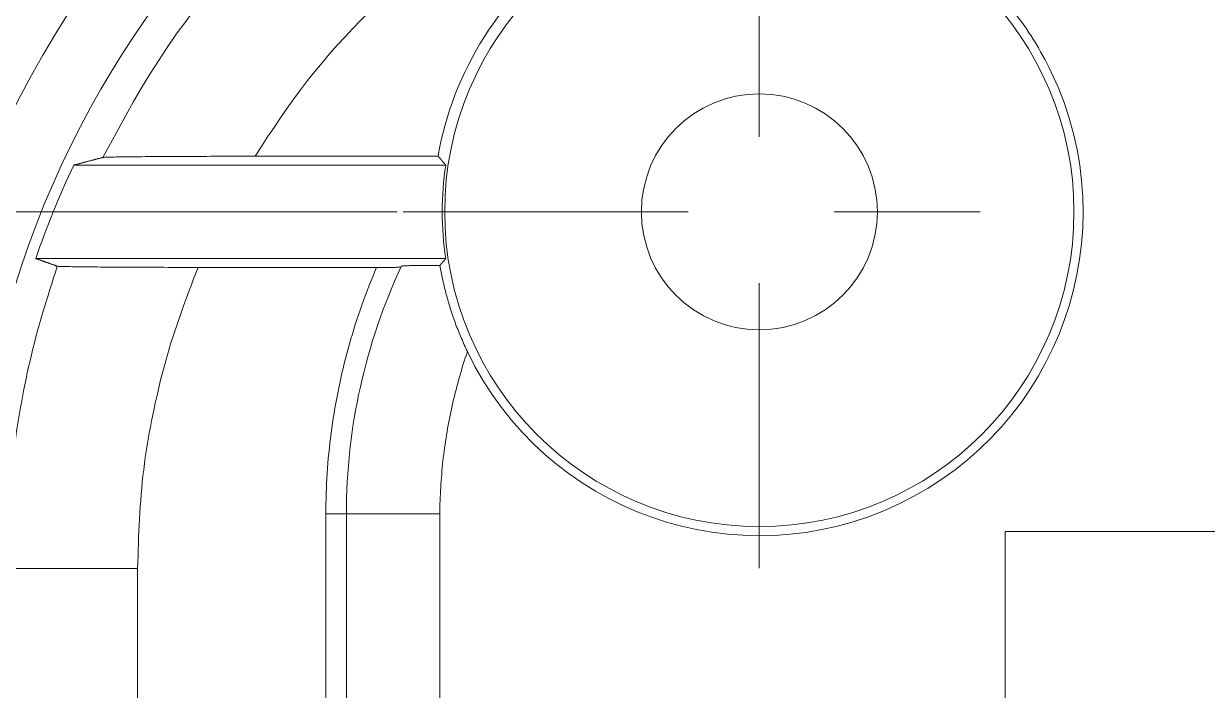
# Model space of a CAD drawing. Header units: inches. Extents: x 0 to 40, y 35.9 to 64.1.
# Drawn here: x 24.277 to 25.087, y 52.455 to 52.911 of the extents above; entities that cross this region are included whole.
import ezdxf

# ---------------------------------------------------------------- set-up
doc = ezdxf.new("R2010")
doc.units = ezdxf.units.IN
doc.header["$MEASUREMENT"] = 0
doc.linetypes.add('AI-Linetype-22', pattern=[0.421007, 0.194993, -0.075338, 0.075338, -0.075338])
doc.linetypes.add('AI-Linetype-23', pattern=[0.421007, 0.194993, -0.075338, 0.075338, -0.075338])
doc.layers.add('2', color=7, linetype='Continuous')

# ---------------------------------------------------------------- blocks, each defined once
blk = doc.blocks.new('block 2006')
at = {"layer": '2', "color": 7, "lineweight": 18, "true_color": 0xffffff}
blk.add_lwpolyline([(24.48385, 52.57552), (24.49787, 52.57552)], dxfattribs=at)
blk = doc.blocks.new('block 2017')
at = {"layer": '2', "color": 7, "lineweight": 18, "true_color": 0xffffff}
blk.add_lwpolyline([(24.94886, 52.56344), (28.65083, 52.56344)], dxfattribs=at)
blk = doc.blocks.new('block 2039')
at = {"layer": '2', "color": 7, "lineweight": 18, "true_color": 0xffffff}
blk.add_lwpolyline([(24.48385, 52.57552), (24.48385, 49.70666)], dxfattribs=at)
blk = doc.blocks.new('block 2084')
at = {"layer": '2', "color": 7, "lineweight": 18, "true_color": 0xffffff}
blk.add_lwpolyline([(24.94886, 49.53455), (24.94886, 52.56344)], dxfattribs=at)
blk = doc.blocks.new('block 2128')
at = {"layer": '2', "color": 7, "lineweight": 18, "true_color": 0xffffff}
blk.add_lwpolyline([(24.56587, 52.75023), (24.2852, 52.75023)], dxfattribs=at)
blk = doc.blocks.new('block 2136')
at = {"layer": '2', "color": 7, "lineweight": 18, "true_color": 0xffffff}
blk.add_lwpolyline([(24.56587, 52.81418), (24.31125, 52.81418)], dxfattribs=at)
blk = doc.blocks.new('block 2146')
at = {"layer": '2', "color": 7, "lineweight": 18, "true_color": 0xffffff}
blk.add_lwpolyline([(24.49787, 49.70666), (24.49787, 52.57552)], dxfattribs=at)
blk = doc.blocks.new('block 2147')
at = {"layer": '2', "color": 7, "lineweight": 18, "true_color": 0xffffff}
blk.add_lwpolyline([(24.56184, 52.57552), (24.49787, 52.57552)], dxfattribs=at)
blk = doc.blocks.new('block 2148')
at = {"layer": '2', "color": 7, "lineweight": 18, "true_color": 0xffffff}
blk.add_lwpolyline([(24.56184, 52.57552), (24.56184, 49.70666)], dxfattribs=at)
blk = doc.blocks.new('block 2278')
at = {"layer": '2', "color": 7, "lineweight": 18, "true_color": 0xffffff}
blk.add_open_spline([(24.56518, 52.7822), (24.56518, 52.90116), (24.66161, 52.99759), (24.78057, 52.99759), (24.89953, 52.99759), (24.99596, 52.90116), (24.99596, 52.7822), (24.99596, 52.66325), (24.89953, 52.56682), (24.78057, 52.56682), (24.66161, 52.56682), (24.56518, 52.66325), (24.56518, 52.7822), (24.56518, 52.7822), (24.56518, 52.7822), (24.56518, 52.7822)], degree=3, knots=[0, 0, 0, 0, 1, 1, 1, 2, 2, 2, 3, 3, 3, 4, 4, 4, 5, 5, 5, 5], dxfattribs=at)
blk = doc.blocks.new('block 2298')
at = {"layer": '2', "color": 7, "lineweight": 18, "true_color": 0xffffff}
blk.add_open_spline([(24.56587, 52.75023), (24.56274, 52.77142), (24.56274, 52.79297), (24.56587, 52.81418)], degree=3, dxfattribs=at)
blk = doc.blocks.new('block 2311')
at = {"layer": '2', "color": 7, "lineweight": 18, "true_color": 0xffffff}
blk.add_open_spline([(24.31125, 52.81418), (24.30143, 52.79333), (24.29275, 52.77199), (24.2852, 52.75023)], degree=3, dxfattribs=at)
blk = doc.blocks.new('block 2327')
at = {"layer": '2', "color": 7, "lineweight": 18, "true_color": 0xffffff}
blk.add_open_spline([(24.58072, 52.68653), (24.63354, 52.57615), (24.76586, 52.52949), (24.87624, 52.58234), (24.98662, 52.63517), (25.03327, 52.76749), (24.98046, 52.87787), (24.97319, 52.893), (24.96426, 52.90728), (24.95379, 52.9204)], degree=3, knots=[0, 0, 0, 0, 1, 1, 1, 2, 2, 2, 3, 3, 3, 3], dxfattribs=at)
blk = doc.blocks.new('block 2332')
at = {"layer": '2', "color": 7, "lineweight": 18, "true_color": 0xffffff}
blk.add_open_spline([(24.242, 52.53824), (24.242, 52.86914), (24.48863, 53.14816), (24.81702, 53.18879)], degree=3, dxfattribs=at)
blk = doc.blocks.new('block 2361')
at = {"layer": '2', "color": 7, "lineweight": 18, "true_color": 0xffffff}
blk.add_open_spline([(24.81178, 53.23458), (24.46011, 53.19128), (24.19594, 52.89257), (24.19594, 52.53824)], degree=3, dxfattribs=at)
blk = doc.blocks.new('block 2365')
at = {"layer": '2', "color": 7, "lineweight": 18, "true_color": 0xffffff}
blk.add_open_spline([(24.49787, 52.57552), (24.49787, 52.63415), (24.51079, 52.69206), (24.53566, 52.74515)], degree=3, dxfattribs=at)
blk = doc.blocks.new('block 2367')
at = {"layer": '2', "color": 7, "lineweight": 18, "true_color": 0xffffff}
blk.add_open_spline([(24.69982, 52.7822), (24.69982, 52.8268), (24.73596, 52.86297), (24.78057, 52.86297), (24.82519, 52.86297), (24.86136, 52.8268), (24.86136, 52.7822), (24.86136, 52.73759), (24.82519, 52.70142), (24.78057, 52.70142), (24.73596, 52.70142), (24.69982, 52.73759), (24.69982, 52.7822), (24.69982, 52.7822), (24.69982, 52.7822), (24.69982, 52.7822)], degree=3, knots=[0, 0, 0, 0, 1, 1, 1, 2, 2, 2, 3, 3, 3, 4, 4, 4, 5, 5, 5, 5], dxfattribs=at)
blk = doc.blocks.new('block 2404')
at = {"layer": '2', "color": 7, "lineweight": 18, "true_color": 0xffffff}
blk.add_open_spline([(24.15553, 52.53824), (24.15553, 52.91295), (24.43493, 53.22886), (24.80682, 53.27466)], degree=3, dxfattribs=at)
blk = doc.blocks.new('block 2406')
at = {"layer": '2', "color": 7, "lineweight": 18, "true_color": 0xffffff}
blk.add_open_spline([(24.78205, 53.31743), (24.3981, 53.26953), (24.10998, 52.94316), (24.11005, 52.55626)], degree=3, dxfattribs=at)
blk = doc.blocks.new('block 2419')
at = {"layer": '2', "color": 7, "lineweight": 18, "true_color": 0xffffff}
blk.add_open_spline([(24.43537, 52.82024), (24.47713, 52.82026), (24.51892, 52.82027), (24.56067, 52.82031)], degree=3, dxfattribs=at)
blk = doc.blocks.new('block 2437')
at = {"layer": '2', "color": 7, "lineweight": 18, "true_color": 0xffffff}
blk.add_open_spline([(24.51857, 52.74412), (24.47785, 52.74414), (24.4371, 52.74417), (24.39637, 52.74419)], degree=3, dxfattribs=at)
blk = doc.blocks.new('block 2463')
at = {"layer": '2', "color": 7, "lineweight": 18, "true_color": 0xffffff}
blk.add_open_spline([(24.78243, 53.34548), (24.38239, 53.29561), (24.08225, 52.95573), (24.08225, 52.55261)], degree=3, dxfattribs=at)
blk = doc.blocks.new('block 2470')
at = {"layer": '2', "color": 7, "lineweight": 18, "true_color": 0xffffff}
blk.add_lwpolyline([(24.35496, 52.53824), (24.3551, 52.54246), (24.35524, 52.5467), (24.35538, 52.55094), (24.35552, 52.55516), (24.35569, 52.55939), (24.35586, 52.56361), (24.35603, 52.56785), (24.35624, 52.57207), (24.35648, 52.57629), (24.35676, 52.58051), (24.35707, 52.58471), (24.35738, 52.58893), (24.35776, 52.59314), (24.35817, 52.59734), (24.35862, 52.60154), (24.35913, 52.60575), (24.35965, 52.60993), (24.36024, 52.61412), (24.36086, 52.6183), (24.36154, 52.62249), (24.36223, 52.62666), (24.36296, 52.63083), (24.36372, 52.63498), (24.36454, 52.63913), (24.36537, 52.64328), (24.3662, 52.64743), (24.36709, 52.65157), (24.36802, 52.6557), (24.36895, 52.65982), (24.36995, 52.66393), (24.37095, 52.66805), (24.37202, 52.67213), (24.37309, 52.67623), (24.37422, 52.6803), (24.37536, 52.68436), (24.37657, 52.68843), (24.37781, 52.69246), (24.37908, 52.69649), (24.38039, 52.70052), (24.38173, 52.70452), (24.38311, 52.70851), (24.38449, 52.71251), (24.38594, 52.71647), (24.38738, 52.72045), (24.38886, 52.72441), (24.39035, 52.72837), (24.39183, 52.73234), (24.39334, 52.73628), (24.39486, 52.74024), (24.39637, 52.74419)], dxfattribs=at)
blk = doc.blocks.new('block 2496')
at = {"layer": '2', "color": 7, "lineweight": 18, "true_color": 0xffffff}
blk.add_open_spline([(24.29998, 52.745), (24.30012, 52.74498), (24.30033, 52.74496), (24.30033, 52.74496), (24.30033, 52.74496), (24.30064, 52.74493), (24.30064, 52.74493), (24.30064, 52.74493), (24.30105, 52.74489), (24.30105, 52.74489), (24.30105, 52.74489), (24.30157, 52.74488), (24.30157, 52.74488), (24.30157, 52.74488), (24.30215, 52.74486), (24.30215, 52.74486), (24.30215, 52.74486), (24.30284, 52.74483), (24.30284, 52.74483), (24.30284, 52.74483), (24.30363, 52.74479), (24.30363, 52.74479), (24.30363, 52.74479), (24.30449, 52.74477), (24.30449, 52.74477), (24.30449, 52.74477), (24.30546, 52.74476), (24.30546, 52.74476), (24.30546, 52.74476), (24.30649, 52.74472), (24.30649, 52.74472), (24.30649, 52.74472), (24.30763, 52.7447), (24.30763, 52.7447), (24.30763, 52.7447), (24.30887, 52.74469), (24.30887, 52.74469), (24.30887, 52.74469), (24.31018, 52.74465), (24.31018, 52.74465), (24.31018, 52.74465), (24.31159, 52.74464), (24.31159, 52.74464), (24.31159, 52.74464), (24.31307, 52.74462), (24.31307, 52.74462), (24.31307, 52.74462), (24.31462, 52.74458), (24.31462, 52.74458), (24.31462, 52.74458), (24.31624, 52.74457), (24.31624, 52.74457), (24.31624, 52.74457), (24.31796, 52.74455), (24.31796, 52.74455), (24.31796, 52.74455), (24.31972, 52.74453), (24.31972, 52.74453), (24.31972, 52.74453), (24.32158, 52.74452), (24.32158, 52.74452), (24.32158, 52.74452), (24.32348, 52.74448), (24.32348, 52.74448), (24.32348, 52.74448), (24.32547, 52.74446), (24.32547, 52.74446), (24.32547, 52.74446), (24.32754, 52.74445), (24.32754, 52.74445), (24.32754, 52.74445), (24.32964, 52.74443), (24.32964, 52.74443), (24.32964, 52.74443), (24.33181, 52.74441), (24.33181, 52.74441), (24.33181, 52.74441), (24.33405, 52.74439), (24.33405, 52.74439), (24.33405, 52.74439), (24.33636, 52.74438), (24.33636, 52.74438), (24.33636, 52.74438), (24.3387, 52.74436), (24.3387, 52.74436), (24.3387, 52.74436), (24.34112, 52.74434), (24.34112, 52.74434), (24.34112, 52.74434), (24.34353, 52.74434), (24.34353, 52.74434), (24.34353, 52.74434), (24.34601, 52.74433), (24.34601, 52.74433), (24.34601, 52.74433), (24.34856, 52.74431), (24.34856, 52.74431), (24.34856, 52.74431), (24.35114, 52.74429), (24.35114, 52.74429), (24.35114, 52.74429), (24.35376, 52.74427), (24.35376, 52.74427), (24.35376, 52.74427), (24.35641, 52.74427), (24.35641, 52.74427), (24.35641, 52.74427), (24.3591, 52.74426), (24.3591, 52.74426), (24.3591, 52.74426), (24.36182, 52.74426), (24.36182, 52.74426), (24.36182, 52.74426), (24.36458, 52.74424), (24.36458, 52.74424), (24.36458, 52.74424), (24.36737, 52.74424), (24.36737, 52.74424), (24.36737, 52.74424), (24.37019, 52.74422), (24.37019, 52.74422), (24.37019, 52.74422), (24.37302, 52.74422), (24.37302, 52.74422), (24.37302, 52.74422), (24.37584, 52.74421), (24.37584, 52.74421), (24.37584, 52.74421), (24.37874, 52.74421), (24.37874, 52.74421), (24.37874, 52.74421), (24.38163, 52.74421), (24.38163, 52.74421), (24.38163, 52.74421), (24.38456, 52.74421), (24.38456, 52.74421), (24.38456, 52.74421), (24.38749, 52.74419), (24.38749, 52.74419), (24.38749, 52.74419), (24.39045, 52.74419), (24.39045, 52.74419), (24.39045, 52.74419), (24.39341, 52.74419), (24.39341, 52.74419), (24.39341, 52.74419), (24.39637, 52.74419), (24.39637, 52.74419)], degree=3, knots=[0, 0, 0, 0, 1, 1, 1, 2, 2, 2, 3, 3, 3, 4, 4, 4, 5, 5, 5, 6, 6, 6, 7, 7, 7, 8, 8, 8, 9, 9, 9, 10, 10, 10, 11, 11, 11, 12, 12, 12, 13, 13, 13, 14, 14, 14, 15, 15, 15, 16, 16, 16, 17, 17, 17, 18, 18, 18, 19, 19, 19, 20, 20, 20, 21, 21, 21, 22, 22, 22, 23, 23, 23, 24, 24, 24, 25, 25, 25, 26, 26, 26, 27, 27, 27, 28, 28, 28, 29, 29, 29, 30, 30, 30, 31, 31, 31, 32, 32, 32, 33, 33, 33, 34, 34, 34, 35, 35, 35, 36, 36, 36, 37, 37, 37, 38, 38, 38, 39, 39, 39, 40, 40, 40, 41, 41, 41, 42, 42, 42, 43, 43, 43, 44, 44, 44, 45, 45, 45, 46, 46, 46, 47, 47, 47, 48, 48, 48, 49, 49, 49, 49], dxfattribs=at)
blk = doc.blocks.new('block 2563')
at = {"layer": '2', "color": 7, "lineweight": 18, "true_color": 0xffffff}
blk.add_open_spline([(24.56191, 52.74558), (24.56191, 52.74558), (24.56102, 52.74558), (24.56102, 52.74558), (24.56102, 52.74558), (24.56012, 52.74557), (24.56012, 52.74557), (24.56012, 52.74557), (24.55922, 52.74557), (24.55922, 52.74557), (24.55922, 52.74557), (24.55833, 52.74555), (24.55833, 52.74555), (24.55833, 52.74555), (24.55747, 52.74555), (24.55747, 52.74555), (24.55747, 52.74555), (24.55657, 52.74555), (24.55657, 52.74555), (24.55657, 52.74555), (24.55571, 52.74553), (24.55571, 52.74553), (24.55571, 52.74553), (24.55485, 52.74553), (24.55485, 52.74553), (24.55485, 52.74553), (24.55402, 52.74551), (24.55402, 52.74551), (24.55402, 52.74551), (24.5532, 52.74551), (24.5532, 52.74551), (24.5532, 52.74551), (24.55237, 52.74551), (24.55237, 52.74551), (24.55237, 52.74551), (24.55158, 52.7455), (24.55158, 52.7455), (24.55158, 52.7455), (24.55078, 52.7455), (24.55078, 52.7455), (24.55078, 52.7455), (24.55003, 52.74548), (24.55003, 52.74548), (24.55003, 52.74548), (24.5493, 52.74548), (24.5493, 52.74548), (24.5493, 52.74548), (24.54858, 52.74546), (24.54858, 52.74546), (24.54858, 52.74546), (24.54786, 52.74546), (24.54786, 52.74546), (24.54786, 52.74546), (24.54717, 52.74545), (24.54717, 52.74545), (24.54717, 52.74545), (24.54651, 52.74545), (24.54651, 52.74545), (24.54651, 52.74545), (24.54586, 52.74545), (24.54586, 52.74545), (24.54586, 52.74545), (24.5452, 52.74543), (24.5452, 52.74543), (24.5452, 52.74543), (24.54458, 52.74541), (24.54458, 52.74541), (24.54458, 52.74541), (24.544, 52.74541), (24.544, 52.74541), (24.544, 52.74541), (24.54341, 52.74541), (24.54341, 52.74541), (24.54341, 52.74541), (24.54286, 52.74539), (24.54286, 52.74539), (24.54286, 52.74539), (24.54231, 52.74538), (24.54231, 52.74538), (24.54231, 52.74538), (24.54179, 52.74538), (24.54179, 52.74538), (24.54179, 52.74538), (24.54128, 52.74536), (24.54128, 52.74536), (24.54128, 52.74536), (24.54079, 52.74536), (24.54079, 52.74536), (24.54079, 52.74536), (24.54031, 52.74534), (24.54031, 52.74534), (24.54031, 52.74534), (24.53986, 52.74534), (24.53986, 52.74534), (24.53986, 52.74534), (24.53942, 52.74532), (24.53942, 52.74532), (24.53942, 52.74532), (24.53904, 52.74531), (24.53904, 52.74531), (24.53904, 52.74531), (24.53866, 52.74531), (24.53866, 52.74531), (24.53866, 52.74531), (24.53831, 52.74531), (24.53831, 52.74531), (24.53831, 52.74531), (24.53797, 52.74529), (24.53797, 52.74529), (24.53797, 52.74529), (24.53769, 52.74527), (24.53769, 52.74527), (24.53769, 52.74527), (24.53742, 52.74527), (24.53742, 52.74527), (24.53742, 52.74527), (24.53718, 52.74526), (24.53718, 52.74526), (24.53718, 52.74526), (24.53693, 52.74524), (24.53693, 52.74524), (24.53693, 52.74524), (24.53676, 52.74524), (24.53676, 52.74524), (24.53659, 52.74524), (24.53642, 52.74522), (24.53642, 52.74522), (24.53628, 52.7452), (24.53618, 52.7452), (24.53618, 52.7452), (24.53604, 52.74519), (24.53594, 52.74517), (24.53594, 52.74517), (24.53587, 52.74517), (24.53576, 52.74515), (24.53576, 52.74515)], degree=3, knots=[0, 0, 0, 0, 1, 1, 1, 2, 2, 2, 3, 3, 3, 4, 4, 4, 5, 5, 5, 6, 6, 6, 7, 7, 7, 8, 8, 8, 9, 9, 9, 10, 10, 10, 11, 11, 11, 12, 12, 12, 13, 13, 13, 14, 14, 14, 15, 15, 15, 16, 16, 16, 17, 17, 17, 18, 18, 18, 19, 19, 19, 20, 20, 20, 21, 21, 21, 22, 22, 22, 23, 23, 23, 24, 24, 24, 25, 25, 25, 26, 26, 26, 27, 27, 27, 28, 28, 28, 29, 29, 29, 30, 30, 30, 31, 31, 31, 32, 32, 32, 33, 33, 33, 34, 34, 34, 35, 35, 35, 36, 36, 36, 37, 37, 37, 38, 38, 38, 39, 39, 39, 40, 40, 40, 41, 41, 41, 42, 42, 42, 43, 43, 43, 44, 44, 44, 45, 45, 45, 45], dxfattribs=at)
blk = doc.blocks.new('block 2593')
at = {"layer": '2', "color": 7, "lineweight": 18, "true_color": 0xffffff}
blk.add_open_spline([(24.56067, 52.82031), (24.56077, 52.82017), (24.56088, 52.82005), (24.56088, 52.82005), (24.56098, 52.81993), (24.56108, 52.81981), (24.56108, 52.81981), (24.56119, 52.81969), (24.56129, 52.81957), (24.56129, 52.81957), (24.56139, 52.81945), (24.5615, 52.81931), (24.5615, 52.81931), (24.5616, 52.8192), (24.5617, 52.81907), (24.5617, 52.81907), (24.56181, 52.81895), (24.56191, 52.81883), (24.56191, 52.81883), (24.56201, 52.81871), (24.56212, 52.81858), (24.56212, 52.81858), (24.56222, 52.81846), (24.56233, 52.81834), (24.56233, 52.81834), (24.56243, 52.81821), (24.56253, 52.8181), (24.56253, 52.8181), (24.56264, 52.81796), (24.56274, 52.81784), (24.56274, 52.81784), (24.56284, 52.81772), (24.56298, 52.8176), (24.56298, 52.8176), (24.56308, 52.81748), (24.56319, 52.81736), (24.56319, 52.81736), (24.56329, 52.81724), (24.56339, 52.8171), (24.56339, 52.8171), (24.5635, 52.81698), (24.5636, 52.81686), (24.5636, 52.81686), (24.5637, 52.81674), (24.56381, 52.81662), (24.56381, 52.81662), (24.56391, 52.8165), (24.56401, 52.81638), (24.56401, 52.81638), (24.56412, 52.81626), (24.56422, 52.81614), (24.56422, 52.81614), (24.56432, 52.816), (24.56443, 52.81588), (24.56443, 52.81588), (24.56453, 52.81576), (24.56463, 52.81564), (24.56463, 52.81564), (24.56474, 52.81552), (24.56484, 52.8154), (24.56484, 52.8154), (24.56494, 52.81528), (24.56505, 52.81514), (24.56505, 52.81514), (24.56515, 52.81504), (24.56525, 52.8149), (24.56525, 52.8149), (24.56536, 52.81478), (24.56546, 52.81466), (24.56546, 52.81466), (24.56556, 52.81454), (24.56567, 52.81442), (24.56567, 52.81442), (24.56577, 52.8143), (24.56587, 52.81418), (24.56587, 52.81418)], degree=3, knots=[0, 0, 0, 0, 1, 1, 1, 2, 2, 2, 3, 3, 3, 4, 4, 4, 5, 5, 5, 6, 6, 6, 7, 7, 7, 8, 8, 8, 9, 9, 9, 10, 10, 10, 11, 11, 11, 12, 12, 12, 13, 13, 13, 14, 14, 14, 15, 15, 15, 16, 16, 16, 17, 17, 17, 18, 18, 18, 19, 19, 19, 20, 20, 20, 21, 21, 21, 22, 22, 22, 23, 23, 23, 24, 24, 24, 25, 25, 25, 25], dxfattribs=at)
blk = doc.blocks.new('block 2644')
at = {"layer": '2', "color": 7, "lineweight": 18, "true_color": 0xffffff}
blk.add_lwpolyline([(24.51857, 52.74412), (24.51723, 52.74093), (24.51589, 52.73773), (24.51458, 52.73451), (24.5133, 52.73129), (24.51206, 52.72805), (24.51082, 52.72481), (24.50962, 52.72155), (24.50844, 52.7183), (24.50731, 52.71501), (24.50617, 52.71174), (24.50507, 52.70845), (24.504, 52.70514), (24.50297, 52.70183), (24.50197, 52.69852), (24.50097, 52.6952), (24.5, 52.69187), (24.49907, 52.68853), (24.49818, 52.68519), (24.49732, 52.68183), (24.49645, 52.67847), (24.49563, 52.6751), (24.49484, 52.67172), (24.49408, 52.66834), (24.49332, 52.66495), (24.49263, 52.66156), (24.49194, 52.65816), (24.49125, 52.65477), (24.49063, 52.65136), (24.49005, 52.64795), (24.48946, 52.64452), (24.48891, 52.64109), (24.48839, 52.63768), (24.48791, 52.63425), (24.48746, 52.63083), (24.48702, 52.62738), (24.4866, 52.62394), (24.48622, 52.62049), (24.48588, 52.61705), (24.48553, 52.61358), (24.48526, 52.61014), (24.48498, 52.60668), (24.48474, 52.60321), (24.48453, 52.59975), (24.48436, 52.59629), (24.48419, 52.59283), (24.48409, 52.58937), (24.48398, 52.5859), (24.48391, 52.58244), (24.48385, 52.57898), (24.48385, 52.57552)], dxfattribs=at)
blk = doc.blocks.new('block 2682')
at = {"layer": '2', "color": 7, "lineweight": 18, "true_color": 0xffffff}
blk.add_open_spline([(24.56191, 52.74558), (24.56198, 52.74567), (24.56208, 52.74577), (24.56208, 52.74577), (24.56215, 52.74586), (24.56222, 52.74596), (24.56222, 52.74596), (24.56233, 52.74605), (24.56239, 52.74613), (24.56239, 52.74613), (24.56246, 52.74624), (24.56257, 52.74632), (24.56257, 52.74632), (24.56264, 52.74643), (24.5627, 52.74651), (24.5627, 52.74651), (24.56277, 52.74662), (24.56288, 52.7467), (24.56288, 52.7467), (24.56295, 52.74679), (24.56301, 52.74689), (24.56301, 52.74689), (24.56312, 52.74698), (24.56319, 52.74708), (24.56319, 52.74708), (24.56326, 52.74717), (24.56336, 52.74727), (24.56336, 52.74727), (24.56343, 52.74736), (24.5635, 52.74744), (24.5635, 52.74744), (24.5636, 52.74755), (24.56367, 52.74763), (24.56367, 52.74763), (24.56374, 52.74772), (24.56381, 52.74782), (24.56381, 52.74782), (24.56391, 52.74791), (24.56398, 52.74801), (24.56398, 52.74801), (24.56405, 52.7481), (24.56415, 52.7482), (24.56415, 52.7482), (24.56422, 52.74829), (24.56429, 52.74837), (24.56429, 52.74837), (24.56439, 52.74848), (24.56446, 52.74856), (24.56446, 52.74856), (24.56453, 52.74865), (24.56463, 52.74875), (24.56463, 52.74875), (24.5647, 52.74884), (24.56477, 52.74892), (24.56477, 52.74892), (24.56484, 52.74903), (24.56494, 52.74911), (24.56494, 52.74911), (24.56501, 52.74922), (24.56508, 52.7493), (24.56508, 52.7493), (24.56518, 52.74939), (24.56525, 52.74949), (24.56525, 52.74949), (24.56532, 52.74958), (24.56543, 52.74968), (24.56543, 52.74968), (24.56549, 52.74977), (24.56556, 52.74986), (24.56556, 52.74986), (24.56563, 52.74996), (24.56574, 52.75004), (24.56574, 52.75004), (24.5658, 52.75013), (24.56587, 52.75023), (24.56587, 52.75023)], degree=3, knots=[0, 0, 0, 0, 1, 1, 1, 2, 2, 2, 3, 3, 3, 4, 4, 4, 5, 5, 5, 6, 6, 6, 7, 7, 7, 8, 8, 8, 9, 9, 9, 10, 10, 10, 11, 11, 11, 12, 12, 12, 13, 13, 13, 14, 14, 14, 15, 15, 15, 16, 16, 16, 17, 17, 17, 18, 18, 18, 19, 19, 19, 20, 20, 20, 21, 21, 21, 22, 22, 22, 23, 23, 23, 24, 24, 24, 25, 25, 25, 25], dxfattribs=at)
blk = doc.blocks.new('block 2685')
at = {"layer": '2', "color": 7, "lineweight": 18, "true_color": 0xffffff}
blk.add_lwpolyline([(24.58072, 52.68653), (24.58, 52.68436), (24.57927, 52.68219), (24.57859, 52.68002), (24.5779, 52.67785), (24.57724, 52.67568), (24.57659, 52.67351), (24.57593, 52.67134), (24.57531, 52.66915), (24.57469, 52.66698), (24.57411, 52.6648), (24.57352, 52.66261), (24.57294, 52.66042), (24.57238, 52.65823), (24.57183, 52.65603), (24.57132, 52.65384), (24.5708, 52.65164), (24.57032, 52.64943), (24.56984, 52.64723), (24.56935, 52.64502), (24.56891, 52.64282), (24.56846, 52.64061), (24.56801, 52.63841), (24.5676, 52.63618), (24.56722, 52.63396), (24.56684, 52.63176), (24.56646, 52.62954), (24.56611, 52.62731), (24.56577, 52.62507), (24.56543, 52.62285), (24.56512, 52.62063), (24.56481, 52.61839), (24.56453, 52.61615), (24.56425, 52.61391), (24.56401, 52.61167), (24.56377, 52.60943), (24.56353, 52.60719), (24.56332, 52.60494), (24.56312, 52.60268), (24.56295, 52.60044), (24.56277, 52.59818), (24.5626, 52.59593), (24.56246, 52.59367), (24.56233, 52.59142), (24.56222, 52.58914), (24.56212, 52.58687), (24.56201, 52.58461), (24.56195, 52.58234), (24.56191, 52.58006), (24.56184, 52.57779), (24.56184, 52.57552)], dxfattribs=at)
blk = doc.blocks.new('block 2688')
at = {"layer": '2', "color": 7, "lineweight": 18, "true_color": 0xffffff}
blk.add_lwpolyline([(24.35496, 52.16526), (24.35496, 52.1727), (24.35496, 52.18017), (24.35496, 52.18762), (24.35496, 52.19509), (24.35496, 52.20255), (24.35496, 52.21001), (24.35496, 52.21747), (24.35496, 52.22493), (24.35496, 52.23238), (24.35496, 52.23984), (24.35496, 52.2473), (24.35496, 52.25476), (24.35496, 52.26222), (24.35496, 52.26968), (24.35496, 52.27715), (24.35496, 52.28459), (24.35496, 52.29207), (24.35496, 52.29951), (24.35496, 52.30699), (24.35496, 52.31445), (24.35496, 52.32191), (24.35496, 52.32936), (24.35496, 52.33682), (24.35496, 52.34428), (24.35496, 52.35174), (24.35496, 52.3592), (24.35496, 52.36666), (24.35496, 52.37412), (24.35496, 52.38157), (24.35496, 52.38905), (24.35496, 52.39649), (24.35496, 52.40397), (24.35496, 52.41141), (24.35496, 52.41888), (24.35496, 52.42634), (24.35496, 52.4338), (24.35496, 52.44126), (24.35496, 52.44872), (24.35496, 52.45618), (24.35496, 52.46364), (24.35496, 52.4711), (24.35496, 52.47855), (24.35496, 52.48601), (24.35496, 52.49347), (24.35496, 52.50095), (24.35496, 52.50839), (24.35496, 52.51586), (24.35496, 52.52332), (24.35496, 52.53078), (24.35496, 52.53824)], dxfattribs=at)
blk = doc.blocks.new('block 2712')
at = {"layer": '2', "color": 7, "lineweight": 18, "true_color": 0xffffff}
blk.add_open_spline([(24.35496, 52.53824), (24.35496, 52.53824), (24.35214, 52.53824), (24.35214, 52.53824), (24.35214, 52.53824), (24.34931, 52.53824), (24.34931, 52.53824), (24.34931, 52.53824), (24.34649, 52.53824), (24.34649, 52.53824), (24.34649, 52.53824), (24.3437, 52.53824), (24.3437, 52.53824), (24.3437, 52.53824), (24.34091, 52.53824), (24.34091, 52.53824), (24.34091, 52.53824), (24.33815, 52.53824), (24.33815, 52.53824), (24.33815, 52.53824), (24.3354, 52.53824), (24.3354, 52.53824), (24.3354, 52.53824), (24.33267, 52.53824), (24.33267, 52.53824), (24.33267, 52.53824), (24.32999, 52.53824), (24.32999, 52.53824), (24.32999, 52.53824), (24.32734, 52.53824), (24.32734, 52.53824), (24.32734, 52.53824), (24.32468, 52.53824), (24.32468, 52.53824), (24.32468, 52.53824), (24.32206, 52.53824), (24.32206, 52.53824), (24.32206, 52.53824), (24.31948, 52.53824), (24.31948, 52.53824), (24.31948, 52.53824), (24.31693, 52.53824), (24.31693, 52.53824), (24.31693, 52.53824), (24.31445, 52.53824), (24.31445, 52.53824), (24.31445, 52.53824), (24.31197, 52.53824), (24.31197, 52.53824), (24.31197, 52.53824), (24.30956, 52.53824), (24.30956, 52.53824), (24.30956, 52.53824), (24.30718, 52.53824), (24.30718, 52.53824), (24.30718, 52.53824), (24.30484, 52.53824), (24.30484, 52.53824), (24.30484, 52.53824), (24.30256, 52.53824), (24.30256, 52.53824), (24.30256, 52.53824), (24.30033, 52.53824), (24.30033, 52.53824), (24.30033, 52.53824), (24.29816, 52.53824), (24.29816, 52.53824), (24.29816, 52.53824), (24.29605, 52.53824), (24.29605, 52.53824), (24.29605, 52.53824), (24.29399, 52.53824), (24.29399, 52.53824), (24.29399, 52.53824), (24.29199, 52.53824), (24.29199, 52.53824), (24.29199, 52.53824), (24.29002, 52.53824), (24.29002, 52.53824), (24.29002, 52.53824), (24.28816, 52.53824), (24.28816, 52.53824), (24.28816, 52.53824), (24.28634, 52.53824), (24.28634, 52.53824), (24.28634, 52.53824), (24.28462, 52.53824), (24.28462, 52.53824), (24.28462, 52.53824), (24.28293, 52.53824), (24.28293, 52.53824), (24.28293, 52.53824), (24.28134, 52.53824), (24.28134, 52.53824), (24.28134, 52.53824), (24.27979, 52.53824), (24.27979, 52.53824), (24.27979, 52.53824), (24.27835, 52.53824), (24.27835, 52.53824), (24.27835, 52.53824), (24.27693, 52.53824), (24.27693, 52.53824), (24.27693, 52.53824), (24.27562, 52.53824), (24.27562, 52.53824), (24.27562, 52.53824), (24.27438, 52.53824), (24.27438, 52.53824), (24.27438, 52.53824), (24.27321, 52.53824), (24.27321, 52.53824), (24.27321, 52.53824), (24.27211, 52.53824), (24.27211, 52.53824), (24.27211, 52.53824), (24.27108, 52.53824), (24.27108, 52.53824), (24.27108, 52.53824), (24.27015, 52.53824), (24.27015, 52.53824), (24.27015, 52.53824), (24.26929, 52.53824), (24.26929, 52.53824), (24.26929, 52.53824), (24.26849, 52.53824), (24.26849, 52.53824), (24.26849, 52.53824), (24.2678, 52.53824), (24.2678, 52.53824), (24.2678, 52.53824), (24.26715, 52.53824), (24.26715, 52.53824), (24.26715, 52.53824), (24.26663, 52.53824), (24.26663, 52.53824), (24.26663, 52.53824), (24.26615, 52.53824), (24.26615, 52.53824), (24.26615, 52.53824), (24.26577, 52.53824), (24.26577, 52.53824), (24.26577, 52.53824), (24.2655, 52.53824), (24.2655, 52.53824), (24.2655, 52.53824), (24.26529, 52.53824), (24.26529, 52.53824)], degree=3, knots=[0, 0, 0, 0, 1, 1, 1, 2, 2, 2, 3, 3, 3, 4, 4, 4, 5, 5, 5, 6, 6, 6, 7, 7, 7, 8, 8, 8, 9, 9, 9, 10, 10, 10, 11, 11, 11, 12, 12, 12, 13, 13, 13, 14, 14, 14, 15, 15, 15, 16, 16, 16, 17, 17, 17, 18, 18, 18, 19, 19, 19, 20, 20, 20, 21, 21, 21, 22, 22, 22, 23, 23, 23, 24, 24, 24, 25, 25, 25, 26, 26, 26, 27, 27, 27, 28, 28, 28, 29, 29, 29, 30, 30, 30, 31, 31, 31, 32, 32, 32, 33, 33, 33, 34, 34, 34, 35, 35, 35, 36, 36, 36, 37, 37, 37, 38, 38, 38, 39, 39, 39, 40, 40, 40, 41, 41, 41, 42, 42, 42, 43, 43, 43, 44, 44, 44, 45, 45, 45, 46, 46, 46, 47, 47, 47, 48, 48, 48, 49, 49, 49, 49], dxfattribs=at)
blk = doc.blocks.new('block 2713')
at = {"layer": '2', "color": 7, "lineweight": 18, "true_color": 0xffffff}
blk.add_lwpolyline([(24.26519, 52.53824), (24.26525, 52.54244), (24.26536, 52.54666), (24.26546, 52.55087), (24.2656, 52.55509), (24.26574, 52.55931), (24.26587, 52.56351), (24.26601, 52.56771), (24.26622, 52.57192), (24.26643, 52.57614), (24.26663, 52.58034), (24.26691, 52.58454), (24.26718, 52.58875), (24.26753, 52.59293), (24.26787, 52.59713), (24.26829, 52.60132), (24.26873, 52.60551), (24.26918, 52.60971), (24.26966, 52.61388), (24.27022, 52.61806), (24.27077, 52.62225), (24.27135, 52.62642), (24.27194, 52.63059), (24.27259, 52.63475), (24.27325, 52.63892), (24.27394, 52.64307), (24.27466, 52.64723), (24.27538, 52.65139), (24.27614, 52.65553), (24.27693, 52.65966), (24.27776, 52.6638), (24.27859, 52.66793), (24.27945, 52.67206), (24.28038, 52.67616), (24.28131, 52.68028), (24.28227, 52.68436), (24.28327, 52.68846), (24.28431, 52.69255), (24.28537, 52.69661), (24.28648, 52.70068), (24.28761, 52.70472), (24.28878, 52.70879), (24.28996, 52.71282), (24.29116, 52.71685), (24.2924, 52.72088), (24.29364, 52.72491), (24.29488, 52.72894), (24.29616, 52.73296), (24.29743, 52.73697), (24.29871, 52.74098), (24.29998, 52.745)], dxfattribs=at)
blk = doc.blocks.new('block 2716')
at = {"layer": '2', "color": 7, "lineweight": 18, "true_color": 0xffffff}
blk.add_lwpolyline([(24.2852, 52.75023), (24.28551, 52.75013), (24.28579, 52.75003), (24.2861, 52.74991), (24.28641, 52.7498), (24.28668, 52.7497), (24.28699, 52.7496), (24.28727, 52.74949), (24.28758, 52.74939), (24.28785, 52.74929), (24.28816, 52.74918), (24.28847, 52.74908), (24.28875, 52.74898), (24.28906, 52.74887), (24.28934, 52.74877), (24.28965, 52.74865), (24.28992, 52.74855), (24.29023, 52.74844), (24.29054, 52.74834), (24.29082, 52.74824), (24.29113, 52.74813), (24.2914, 52.74803), (24.29171, 52.74793), (24.29199, 52.74782), (24.2923, 52.74772), (24.29261, 52.74762), (24.29288, 52.74751), (24.29319, 52.74741), (24.29347, 52.74731), (24.29378, 52.7472), (24.29406, 52.7471), (24.29437, 52.747), (24.29468, 52.74689), (24.29495, 52.74679), (24.29526, 52.74669), (24.29554, 52.74657), (24.29585, 52.74646), (24.29612, 52.74636), (24.29643, 52.74626), (24.29674, 52.74615), (24.29702, 52.74605), (24.29733, 52.74594), (24.2976, 52.74584), (24.29791, 52.74574), (24.29822, 52.74563), (24.2985, 52.74553), (24.29881, 52.74543), (24.29909, 52.74531), (24.2994, 52.7452), (24.29967, 52.7451), (24.29998, 52.745)], dxfattribs=at)
blk = doc.blocks.new('block 2717')
at = {"layer": '2', "color": 7, "lineweight": 18, "true_color": 0xffffff}
blk.add_lwpolyline([(24.33123, 52.81941), (24.33081, 52.81931), (24.33044, 52.8192), (24.33002, 52.8191), (24.32964, 52.819), (24.32923, 52.81889), (24.32885, 52.81879), (24.32844, 52.81869), (24.32806, 52.81858), (24.32765, 52.81848), (24.32727, 52.81838), (24.32685, 52.81827), (24.32647, 52.81817), (24.32606, 52.81807), (24.32568, 52.81796), (24.32527, 52.81786), (24.32485, 52.81776), (24.32448, 52.81765), (24.32406, 52.81755), (24.32368, 52.81745), (24.32327, 52.81733), (24.32286, 52.81722), (24.32248, 52.81712), (24.32206, 52.81702), (24.32169, 52.81691), (24.32127, 52.81681), (24.32089, 52.81671), (24.32048, 52.8166), (24.32007, 52.8165), (24.31969, 52.8164), (24.31927, 52.81628), (24.31886, 52.81617), (24.31848, 52.81607), (24.31807, 52.81597), (24.31769, 52.81586), (24.31728, 52.81576), (24.31686, 52.81566), (24.31648, 52.81555), (24.31607, 52.81545), (24.31566, 52.81535), (24.31528, 52.81523), (24.31486, 52.81512), (24.31445, 52.81502), (24.31407, 52.81492), (24.31366, 52.81481), (24.31324, 52.81469), (24.31287, 52.81459), (24.31245, 52.81449), (24.31204, 52.81438), (24.31163, 52.81428), (24.31125, 52.81418)], dxfattribs=at)
blk = doc.blocks.new('block 2718')
at = {"layer": '2', "color": 7, "lineweight": 18, "true_color": 0xffffff}
blk.add_open_spline([(24.43537, 52.82024), (24.43537, 52.82024), (24.43227, 52.82024), (24.43227, 52.82024), (24.43227, 52.82024), (24.42917, 52.82024), (24.42917, 52.82024), (24.42917, 52.82024), (24.42611, 52.82022), (24.42611, 52.82022), (24.42611, 52.82022), (24.42301, 52.82022), (24.42301, 52.82022), (24.42301, 52.82022), (24.41997, 52.82022), (24.41997, 52.82022), (24.41997, 52.82022), (24.41691, 52.8202), (24.41691, 52.8202), (24.41691, 52.8202), (24.41391, 52.8202), (24.41391, 52.8202), (24.41391, 52.8202), (24.41091, 52.8202), (24.41091, 52.8202), (24.41091, 52.8202), (24.40792, 52.82019), (24.40792, 52.82019), (24.40792, 52.82019), (24.40495, 52.82019), (24.40495, 52.82019), (24.40495, 52.82019), (24.40202, 52.82017), (24.40202, 52.82017), (24.40202, 52.82017), (24.39913, 52.82017), (24.39913, 52.82017), (24.39913, 52.82017), (24.39627, 52.82015), (24.39627, 52.82015), (24.39627, 52.82015), (24.39345, 52.82015), (24.39345, 52.82015), (24.39345, 52.82015), (24.39062, 52.82014), (24.39062, 52.82014), (24.39062, 52.82014), (24.38787, 52.82014), (24.38787, 52.82014), (24.38787, 52.82014), (24.38514, 52.82012), (24.38514, 52.82012), (24.38514, 52.82012), (24.38246, 52.8201), (24.38246, 52.8201), (24.38246, 52.8201), (24.3798, 52.82008), (24.3798, 52.82008), (24.3798, 52.82008), (24.37719, 52.82007), (24.37719, 52.82007), (24.37719, 52.82007), (24.37464, 52.82007), (24.37464, 52.82007), (24.37464, 52.82007), (24.37212, 52.82005), (24.37212, 52.82005), (24.37212, 52.82005), (24.36964, 52.82003), (24.36964, 52.82003), (24.36964, 52.82003), (24.36723, 52.82001), (24.36723, 52.82001), (24.36723, 52.82001), (24.36485, 52.82), (24.36485, 52.82), (24.36485, 52.82), (24.36254, 52.81998), (24.36254, 52.81998), (24.36254, 52.81998), (24.3603, 52.81996), (24.3603, 52.81996), (24.3603, 52.81996), (24.35813, 52.81993), (24.35813, 52.81993), (24.35813, 52.81993), (24.35603, 52.81993), (24.35603, 52.81993), (24.35603, 52.81993), (24.35397, 52.81989), (24.35397, 52.81989), (24.35397, 52.81989), (24.352, 52.81988), (24.352, 52.81988), (24.352, 52.81988), (24.35011, 52.81986), (24.35011, 52.81986), (24.35011, 52.81986), (24.34828, 52.81983), (24.34828, 52.81983), (24.34828, 52.81983), (24.34652, 52.81981), (24.34652, 52.81981), (24.34652, 52.81981), (24.34487, 52.81979), (24.34487, 52.81979), (24.34487, 52.81979), (24.34329, 52.81976), (24.34329, 52.81976), (24.34329, 52.81976), (24.3418, 52.81974), (24.3418, 52.81974), (24.3418, 52.81974), (24.34039, 52.81972), (24.34039, 52.81972), (24.34039, 52.81972), (24.33905, 52.81969), (24.33905, 52.81969), (24.33905, 52.81969), (24.33784, 52.81967), (24.33784, 52.81967), (24.33784, 52.81967), (24.33671, 52.81965), (24.33671, 52.81965), (24.33671, 52.81965), (24.33567, 52.81962), (24.33567, 52.81962), (24.33567, 52.81962), (24.33474, 52.81958), (24.33474, 52.81958), (24.33474, 52.81958), (24.33392, 52.81957), (24.33392, 52.81957), (24.33392, 52.81957), (24.33319, 52.81955), (24.33319, 52.81955), (24.33319, 52.81955), (24.33257, 52.81951), (24.33257, 52.81951), (24.33257, 52.81951), (24.33205, 52.81948), (24.33205, 52.81948), (24.33205, 52.81948), (24.33168, 52.81946), (24.33168, 52.81946), (24.33168, 52.81946), (24.3314, 52.81943), (24.3314, 52.81943)], degree=3, knots=[0, 0, 0, 0, 1, 1, 1, 2, 2, 2, 3, 3, 3, 4, 4, 4, 5, 5, 5, 6, 6, 6, 7, 7, 7, 8, 8, 8, 9, 9, 9, 10, 10, 10, 11, 11, 11, 12, 12, 12, 13, 13, 13, 14, 14, 14, 15, 15, 15, 16, 16, 16, 17, 17, 17, 18, 18, 18, 19, 19, 19, 20, 20, 20, 21, 21, 21, 22, 22, 22, 23, 23, 23, 24, 24, 24, 25, 25, 25, 26, 26, 26, 27, 27, 27, 28, 28, 28, 29, 29, 29, 30, 30, 30, 31, 31, 31, 32, 32, 32, 33, 33, 33, 34, 34, 34, 35, 35, 35, 36, 36, 36, 37, 37, 37, 38, 38, 38, 39, 39, 39, 40, 40, 40, 41, 41, 41, 42, 42, 42, 43, 43, 43, 44, 44, 44, 45, 45, 45, 46, 46, 46, 47, 47, 47, 48, 48, 48, 49, 49, 49, 49], dxfattribs=at)
blk = doc.blocks.new('block 2719')
at = {"layer": '2', "color": 7, "lineweight": 18, "true_color": 0xffffff}
blk.add_lwpolyline([(24.74319, 53.15083), (24.73268, 53.1479), (24.72221, 53.14494), (24.71174, 53.14187), (24.7013, 53.13869), (24.69093, 53.13531), (24.68066, 53.13171), (24.67043, 53.12792), (24.6603, 53.12391), (24.65021, 53.11972), (24.64022, 53.11535), (24.6303, 53.11082), (24.62044, 53.10613), (24.61069, 53.10127), (24.60101, 53.09626), (24.59144, 53.09107), (24.58193, 53.08572), (24.57252, 53.08021), (24.56322, 53.07452), (24.55399, 53.06868), (24.54489, 53.06269), (24.53587, 53.05654), (24.52698, 53.05023), (24.51819, 53.04376), (24.50951, 53.03714), (24.50097, 53.03039), (24.49253, 53.02346), (24.48422, 53.01642), (24.47603, 53.0092), (24.46796, 53.00186), (24.46001, 52.99437), (24.45219, 52.98674), (24.4445, 52.97899), (24.43692, 52.9711), (24.42952, 52.96311), (24.42221, 52.95498), (24.41505, 52.94671), (24.40802, 52.93834), (24.40116, 52.92986), (24.39441, 52.92125), (24.38787, 52.91252), (24.38146, 52.90368), (24.37526, 52.8947), (24.36923, 52.88563), (24.36337, 52.87641), (24.35772, 52.86709), (24.35224, 52.85767), (24.34687, 52.84818), (24.3416, 52.83862), (24.3364, 52.82902), (24.33123, 52.81941)], dxfattribs=at)
blk = doc.blocks.new('block 2745')
at = {"layer": '2', "color": 7, "lineweight": 18, "true_color": 0xffffff}
blk.add_lwpolyline([(24.7424, 53.0527), (24.73489, 53.05032), (24.72738, 53.04792), (24.71987, 53.04548), (24.71243, 53.04296), (24.70499, 53.04038), (24.69758, 53.03768), (24.69024, 53.03483), (24.68294, 53.03187), (24.67567, 53.02879), (24.66847, 53.02558), (24.66134, 53.02226), (24.65424, 53.01885), (24.64718, 53.01532), (24.64018, 53.0117), (24.63323, 53.00796), (24.62633, 53.00415), (24.61951, 53.00023), (24.61273, 52.99621), (24.60601, 52.9921), (24.59936, 52.98788), (24.59275, 52.98355), (24.58623, 52.97913), (24.57976, 52.97461), (24.57338, 52.97001), (24.56704, 52.96531), (24.56077, 52.96054), (24.55457, 52.95567), (24.54848, 52.95069), (24.54241, 52.94564), (24.53645, 52.94049), (24.53056, 52.93525), (24.52474, 52.92993), (24.51902, 52.92452), (24.51337, 52.91901), (24.50782, 52.91343), (24.50235, 52.90774), (24.49694, 52.90199), (24.49163, 52.89617), (24.48643, 52.89024), (24.4813, 52.88425), (24.47627, 52.87818), (24.47134, 52.87202), (24.46652, 52.86577), (24.46183, 52.85944), (24.45725, 52.85304), (24.45277, 52.84656), (24.44836, 52.84001), (24.44399, 52.83345), (24.43968, 52.82685), (24.43537, 52.82024)], dxfattribs=at)
blk = doc.blocks.new('block 2747')
at = {"layer": '2', "color": 7, "lineweight": 18, "true_color": 0xffffff}
blk.add_lwpolyline([(24.53525, 52.74424), (24.5349, 52.74424), (24.53459, 52.74424), (24.53425, 52.74424), (24.5339, 52.74424), (24.53359, 52.74422), (24.53325, 52.74422), (24.5329, 52.74422), (24.53259, 52.74422), (24.53225, 52.74422), (24.5319, 52.74422), (24.53156, 52.74421), (24.53125, 52.74421), (24.53091, 52.74421), (24.53056, 52.74421), (24.53025, 52.74421), (24.52991, 52.74421), (24.52956, 52.74421), (24.52925, 52.74421), (24.52891, 52.74421), (24.52856, 52.74419), (24.52825, 52.74419), (24.52791, 52.74419), (24.52756, 52.74419), (24.52725, 52.74419), (24.52691, 52.74417), (24.52656, 52.74417), (24.52625, 52.74417), (24.52591, 52.74417), (24.52557, 52.74417), (24.52526, 52.74417), (24.52491, 52.74417), (24.52457, 52.74417), (24.52426, 52.74417), (24.52391, 52.74415), (24.52357, 52.74415), (24.52326, 52.74415), (24.52291, 52.74415), (24.52257, 52.74415), (24.52226, 52.74414), (24.52191, 52.74414), (24.52157, 52.74414), (24.52123, 52.74414), (24.52091, 52.74414), (24.52057, 52.74414), (24.52026, 52.74414), (24.51992, 52.74414), (24.51957, 52.74414), (24.51923, 52.74412), (24.51892, 52.74412), (24.51857, 52.74412)], dxfattribs=at)
blk = doc.blocks.new('block 2749')
at = {"layer": '2', "color": 7, "lineweight": 18, "true_color": 0xffffff}
blk.add_lwpolyline([(24.56191, 52.74558), (24.56212, 52.74443), (24.56233, 52.74327), (24.56253, 52.74214), (24.56277, 52.74098), (24.56298, 52.73983), (24.56322, 52.73868), (24.56346, 52.7375), (24.5637, 52.73635), (24.56394, 52.73518), (24.56422, 52.73401), (24.5645, 52.73282), (24.56477, 52.73165), (24.56505, 52.73046), (24.56536, 52.72929), (24.56563, 52.7281), (24.56594, 52.72691), (24.56625, 52.72572), (24.5666, 52.72453), (24.56691, 52.72335), (24.56725, 52.72216), (24.5676, 52.72095), (24.56794, 52.71976), (24.56829, 52.71857), (24.56866, 52.71737), (24.56904, 52.71618), (24.56939, 52.71499), (24.5698, 52.71378), (24.57018, 52.71258), (24.57059, 52.71139), (24.57097, 52.7102), (24.57139, 52.709), (24.57183, 52.70779), (24.57225, 52.7066), (24.57269, 52.70541), (24.57314, 52.70422), (24.57359, 52.70304), (24.57407, 52.70185), (24.57456, 52.70066), (24.57504, 52.69947), (24.57552, 52.69828), (24.576, 52.69711), (24.57652, 52.69592), (24.57704, 52.69475), (24.57755, 52.69358), (24.57807, 52.69239), (24.57859, 52.69122), (24.57914, 52.69005), (24.57965, 52.68888), (24.58017, 52.68771), (24.58072, 52.68653)], dxfattribs=at)
blk = doc.blocks.new('block 2752')
at = {"layer": '2', "color": 7, "lineweight": 18, "true_color": 0xffffff}
blk.add_lwpolyline([(24.7424, 53.00219), (24.73696, 53.00117), (24.73158, 53.00004), (24.72624, 52.99875), (24.72094, 52.99735), (24.71567, 52.9958), (24.71043, 52.99415), (24.70526, 52.99236), (24.70013, 52.99044), (24.69506, 52.98841), (24.69003, 52.98626), (24.68507, 52.98398), (24.68018, 52.98157), (24.67536, 52.97906), (24.67057, 52.97644), (24.66585, 52.97368), (24.66123, 52.97082), (24.65665, 52.96786), (24.65214, 52.96478), (24.64773, 52.96159), (24.64339, 52.95828), (24.63912, 52.95487), (24.63495, 52.95136), (24.63085, 52.94774), (24.62682, 52.94402), (24.62292, 52.94021), (24.61907, 52.93629), (24.61535, 52.93227), (24.61173, 52.92817), (24.60821, 52.92399), (24.60477, 52.91972), (24.60146, 52.91536), (24.59826, 52.91091), (24.59516, 52.9064), (24.59219, 52.90182), (24.5893, 52.89715), (24.58654, 52.89241), (24.58389, 52.88761), (24.58138, 52.88275), (24.57896, 52.87782), (24.57666, 52.87285), (24.57449, 52.8678), (24.57245, 52.8627), (24.57052, 52.85755), (24.56873, 52.85235), (24.56704, 52.84711), (24.56553, 52.84184), (24.56412, 52.8365), (24.56284, 52.83114), (24.56167, 52.82573), (24.56067, 52.82031)], dxfattribs=at)
blk = doc.blocks.new('block 3307')
at = {"layer": '2', "color": 1, "linetype": 'AI-Linetype-22', "lineweight": 18, "true_color": 0xff0000}
blk.add_lwpolyline([(24.53683, 52.7822), (25.02431, 52.7822)], dxfattribs=at)
blk = doc.blocks.new('block 3308')
at = {"layer": '2', "color": 1, "linetype": 'AI-Linetype-23', "lineweight": 18, "true_color": 0xff0000}
blk.add_lwpolyline([(24.78057, 52.53846), (24.78057, 53.02595)], dxfattribs=at)
blk = doc.blocks.new('block 3547')
at = {"color": 5, "lineweight": 18, "true_color": 0x0000ff}
blk.add_lwpolyline([(24.53263, 52.7822), (22.44469, 52.7822)], dxfattribs=at)
blk = doc.blocks.new('block 3554')
at = {"lineweight": 0}
blk.add_lwpolyline([(24.53683, 52.7822), (24.53683, 52.7822)], dxfattribs=at)
blk = doc.blocks.new('block 3546')
for name in ['block 3547', 'block 3554']:
    blk.add_blockref(name, (0, 0))

msp = doc.modelspace()

# ---------------------------------------------------------------- block references
msp.add_blockref('block 3546', (0, 0))
at = {"layer": '2'}
for name in ['block 2463', 'block 2406', 'block 2404', 'block 2361', 'block 2332', 'block 2719', 'block 2745', 'block 3308', 'block 2752', 'block 2278', 'block 2327', 'block 2367', 'block 2717', 'block 2718', 'block 2419', 'block 2593', 'block 2311', 'block 2136', 'block 2298', 'block 3307', 'block 2128', 'block 2716', 'block 2682', 'block 2713', 'block 2496', 'block 2470', 'block 2437', 'block 2644', 'block 2365', 'block 2747', 'block 2563', 'block 2749', 'block 2685', 'block 2006', 'block 2039', 'block 2146', 'block 2147', 'block 2148', 'block 2017', 'block 2084', 'block 2712', 'block 2688']:
    msp.add_blockref(name, (0, 0), dxfattribs=at)

doc.saveas('drawing.dxf')
